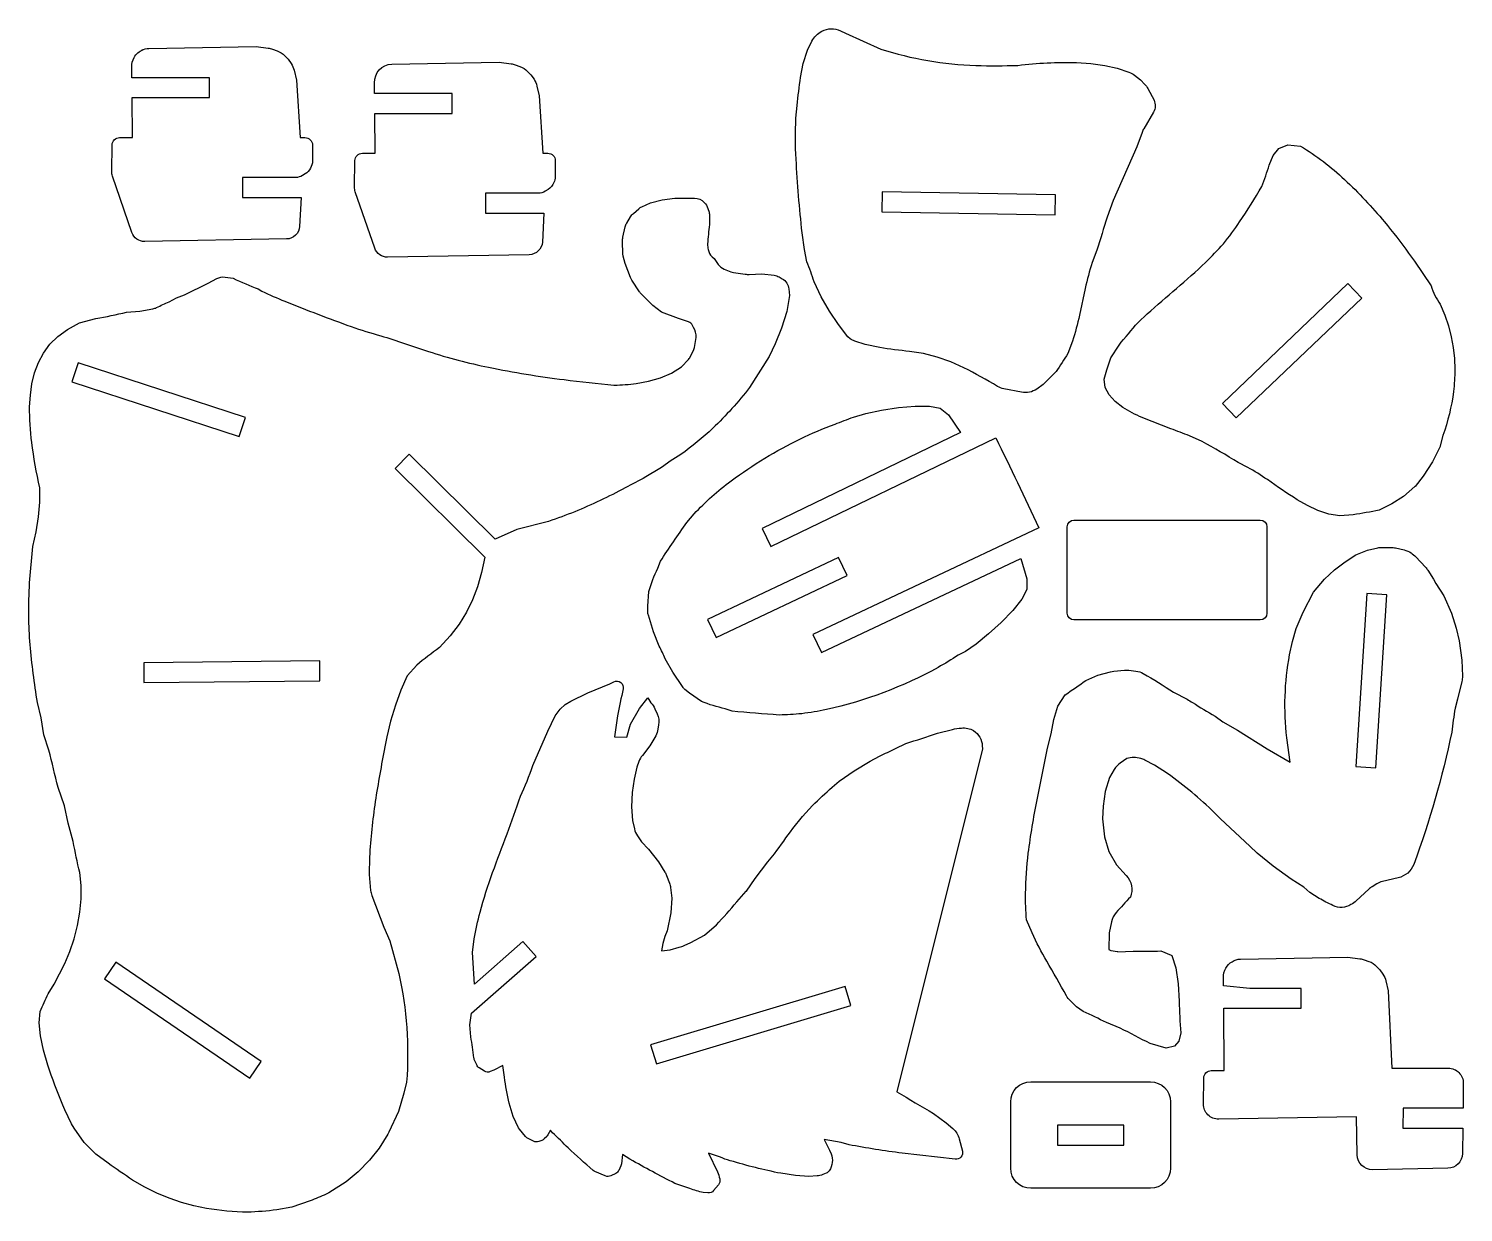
# Model space of a CAD drawing. Extents: x 0 to 223, y 0 to 573.
# Drawn here: x 1.4 to 218.7, y 393.8 to 573.1 of the extents above; entities that cross this region are included whole.
import ezdxf

# ---------------------------------------------------------------- set-up
doc = ezdxf.new("R2010")
doc.units = 0
doc.layers.add('LAYER_1', color=1, linetype='CONTINUOUS')

msp = doc.modelspace()

# ---------------------------------------------------------------- linework, layer by layer
at = {"layer": 'LAYER_1'}
for points in [[(125.82, 526.16), (125.47, 526.45), (124.09, 528.29), (122.7, 530.32), (121.42, 532.5), (120.38, 534.78, 0.0106), (119.29, 537.83), (118.91, 539.66), (118.56, 542.22, -0.0146), (117.64, 553.38, -0.0246), (117.61, 559.56), (117.82, 561.51, -0.0133), (118.31, 565.74), (118.73, 567.87), (119.36, 569.9), (120.03, 571.24, -0.1563), (121.54, 572.75, -0.2471), (124.38, 572.83), (125.12, 572.46), (130.46, 570.05, 0.0697), (144.89, 567.57, 0.0164), (151.22, 567.58, -0.0391), (160.1, 568), (162.27, 567.85), (164.43, 567.56), (166.28, 567.16), (168.07, 566.53, -0.0779), (168.9, 566.09), (169.8, 565.41), (170.47, 564.69, -0.0621), (170.92, 564.09), (171.87, 562.29, -0.2338), (171.78, 560.5), (170.3, 557.97, 0.0492), (170.05, 557.43), (169.28, 555.25), (165.66, 547.08), (164.77, 544.58, 0.0058), (163.22, 539.57), (162.5, 537.71, 0.0225), (161.43, 533.77), (160.56, 529.72, -0.0215), (159.51, 525.78), (158.8, 523.92, -0.0074), (157.03, 521.17), (155.09, 519.22), (154.1, 518.53, -0.2031), (151.79, 518.05), (149.12, 518.57, -0.0847), (148.17, 518.93, 0.0202), (143.04, 521.76), (141.07, 522.65), (139.03, 523.38), (136.94, 523.93), (134.84, 524.23, -0.0101), (130.31, 524.8), (128.09, 525.27), (126.54, 525.8, -0.0667), (125.82, 526.16)], [(44.07, 551.98, -0.145), (43.3, 551.13), (42.87, 550.88, -0.1361), (41.83, 550.59), (33.8, 550.59), (33.8, 547.56), (42.67, 547.56), (42.43, 543.18, -0.3931), (40.45, 541.27), (18.98, 540.89, -0.3249), (17.04, 542.25), (14.09, 550.8, -0.0823), (13.98, 551.51), (14.03, 555.52, -0.411), (15.16, 556.64), (17.11, 556.64), (17.05, 562.69), (28.76, 562.69), (28.76, 565.71), (17.02, 565.71), (17, 567.32, -0.1263), (17.36, 568.79, -0.1498), (18.69, 569.95), (18.55, 569.89, -0.112), (19.6, 570.15), (35.86, 570.44), (37.68, 570.2, -0.0536), (38.31, 570.05), (39.04, 569.79, -0.1155), (40.19, 569.04), (40.69, 568.52), (41.16, 567.85, -0.0935), (41.61, 566.83), (41.96, 565.32), (42.51, 556.64), (43.25, 556.64, -0.4142), (44.39, 555.5), (44.39, 553.09, -0.1239), (44.07, 551.98)], [(80.96, 549.83, -0.1564), (80.08, 548.75), (79.65, 548.5, -0.1361), (78.61, 548.21), (70.58, 548.21), (70.58, 545.18), (79.45, 545.18), (79.21, 540.8, -0.3931), (77.23, 538.89), (55.76, 538.51, -0.3249), (53.82, 539.87), (50.87, 548.42, -0.0896), (50.76, 549.13), (50.81, 553.14, -0.411), (51.94, 554.26), (53.89, 554.26), (53.83, 560.31), (65.54, 560.31), (65.54, 563.33), (53.8, 563.33), (53.78, 564.95, -0.41), (56.38, 567.77), (72.64, 568.06), (74.46, 567.82, -0.0536), (75.09, 567.67), (75.81, 567.41, -0.1155), (76.97, 566.66), (77.47, 566.14), (77.94, 565.47, -0.0935), (78.39, 564.45), (78.74, 562.94), (79.29, 554.26), (80.03, 554.26, -0.4142), (81.17, 553.12), (81.17, 550.71, -0.114), (80.96, 549.83)], [(211.42, 503.78), (211.39, 503.78), (209.64, 502.24), (207.87, 501.13), (205.96, 500.18, -0.0077), (202.04, 499.46), (200.01, 499.29), (198.33, 499.59), (196.69, 500.13), (195.1, 500.86), (193.55, 501.75, -0.0121), (189.03, 504.8, 0.0216), (186.07, 506.65), (184.59, 507.38, 0.025), (179.14, 510.56), (177.24, 511.46, -0.0137), (174.43, 512.52), (171.57, 513.59, -0.0231), (168.54, 514.92), (167.16, 515.72), (165.97, 516.62), (165.05, 517.63), (164.48, 518.77), (164.33, 520.04), (164.69, 521.46), (165.33, 523.28), (166.56, 525.18, -0.0171), (169.45, 528.61), (170.84, 529.91, -0.0077), (175.25, 533.77, 0.0131), (179.66, 537.72, 0.0189), (182.38, 540.53, 0.0172), (184.83, 543.87, 0.0147), (188.21, 549.23, 0.0185), (189.3, 552.47), (189.91, 553.92), (190.79, 555), (192.12, 555.54), (194.05, 555.36, -0.0505), (200.72, 550.28, -0.0325), (206.75, 543.87, -0.0296), (213.83, 534.16, 0.0663), (215.19, 531.37), (215.89, 529.74), (216.45, 528.1), (216.88, 526.45), (217.18, 524.8), (217.37, 523.14), (217.43, 521.48, -0.0279), (217.23, 518.15, -0.0532), (215.61, 511.49), (215.18, 509.73), (214.04, 507.5), (212.63, 505.35), (211.42, 503.78)], [(90.1, 519.11, 0.025), (93.43, 519.38), (95.26, 519.72), (97.08, 520.23), (98.78, 520.95), (100.27, 521.91), (101.35, 523.03, 0.0739), (101.53, 523.27), (102.16, 524.52, 0.0807), (102.26, 524.83), (102.5, 526.36, 0.1382), (102.12, 527.87), (101.97, 528.18, 0.2108), (101.36, 528.71), (99.83, 529.2), (97.25, 530.18), (95.94, 531.18), (94.17, 532.95, -0.0509), (93.92, 533.27), (92.76, 535.03, -0.0538), (92.57, 535.42), (91.75, 537.55), (91.47, 538.69), (91.42, 539.04), (91.36, 540.91, -0.0771), (91.4, 541.53), (91.75, 543.1, -0.0794), (91.99, 543.69), (92.57, 544.65, -0.0812), (92.99, 545.15), (93.81, 545.85, -0.0672), (94.27, 546.15), (95.59, 546.77), (97.36, 547.21), (99.25, 547.43, -0.0195), (102.27, 547.46, -0.1996), (103.71, 546.81, -0.1353), (104.28, 545.9), (104.45, 545.33, -0.0744), (104.53, 544.74), (104.52, 543.44, 0.0166), (104.24, 540.51, 0.0669), (104.32, 539.7, 0.1607), (104.91, 538.58), (105.21, 538.29), (105.85, 537.41, 0.1461), (106.76, 536.7), (107.77, 536.31, 0.0532), (108.18, 536.2), (109.95, 535.93, 0.0416), (110.55, 535.9), (112.47, 535.97), (114.3, 535.77, -0.1027), (115.08, 535.51), (115.54, 535.25, -0.2431), (116.55, 533.69), (116.64, 532.72), (116.22, 530.28), (115.42, 527.73), (114.46, 525.37), (113.57, 523.48), (110.6, 518.75, -0.0371), (105.03, 512.59, -0.0345), (100.18, 508.63, 0.0125), (97, 506.48), (94.86, 505.2, 0.0072), (91.75, 503.54, -0.0249), (84.1, 499.93, -0.0147), (80.16, 498.48), (75.35, 497.25), (72.04, 495.76), (59.05, 508.65), (56.92, 506.5), (70.51, 493.03), (69.98, 490.71), (69.37, 488.58), (68.63, 486.6), (67.72, 484.72), (66.6, 482.91), (65.24, 481.13), (63.6, 479.34, 0.0117), (60.18, 476.7), (58.74, 475.08), (57.78, 472.91), (56.94, 470.6), (56.22, 468.22), (55.64, 465.83, 0.0069), (54.14, 457.58, 0.0225), (53.13, 449.19, 0.0154), (52.97, 444.94), (53.19, 442.56, 0.067), (53.37, 441.77), (55.19, 436.96), (56.08, 434.92), (57.47, 429.95, -0.0728), (58.64, 413.49), (58.24, 411.82), (57.41, 409.07), (55.96, 405.92), (55.78, 405.59), (54.49, 403.51), (53.04, 401.67), (51.31, 399.9), (49.5, 398.39), (46.84, 396.73), (46.45, 396.52, -0.0065), (44.05, 395.5), (41.25, 394.57), (38.96, 394.14, -0.0193), (34.55, 393.77, -0.0363), (28.34, 394.35), (26.4, 394.75), (24.52, 395.27), (22.66, 395.91), (20.82, 396.67), (18.98, 397.58), (17.12, 398.62, 0.0061), (13.41, 401.2), (11.57, 402.59), (10.19, 403.92, -0.0474), (9.81, 404.36), (8.29, 406.52), (7.9, 407.17, -0.026), (6.58, 410.02, -0.0206), (4.29, 416.08), (3.64, 418.32), (3.17, 420.49), (2.97, 422.49), (3.13, 424.21, -0.0149), (4.36, 426.9), (5.25, 428.36), (6.88, 431.48), (7.65, 433.3), (8.3, 435.22), (8.81, 437.22), (9.16, 439.25), (9.34, 441.29), (9.34, 443.3), (9.13, 445.25, -0.0094), (8.13, 449.95), (7.37, 452.72), (6.81, 455.36), (5.86, 458.13, -0.0045), (4.47, 463.79), (3.67, 466.14), (3.27, 468.71), (2.72, 471.04, -0.0169), (1.61, 479.79, -0.0161), (1.4, 484.15, -0.0121), (1.53, 489.17), (2.03, 494.67), (2.53, 496.91), (2.9, 499.17), (3.1, 501.41), (3.07, 503.58, -0.0203), (1.86, 510.43, -0.036), (1.54, 515.85), (1.65, 517.61), (1.89, 519.33), (2.3, 520.97), (2.87, 522.53), (3.64, 523.98), (4.62, 525.32), (5.83, 526.51), (7.29, 527.54), (9.08, 528.55), (11.56, 529.22, 0.0166), (16.23, 530.19), (18.21, 530.35), (20.22, 530.69, 0.0716), (20.77, 530.87, -0.0166), (22.67, 531.77), (23.8, 532.35), (25, 532.8), (28.58, 534.56), (29.9, 535.27, -0.16), (31.14, 535.49), (32.38, 535.32, 0.0201), (36.18, 533.69), (36.71, 533.35, 0.0142), (40.2, 531.83, 0.0095), (50.24, 528, 0.0215), (54.73, 526.61, -0.0044), (61.94, 524.23, 0.0279), (71.07, 521.82, 0.0205), (82.5, 519.96, 0.0069), (90.05, 519.13), (90.1, 519.11)], [(95.18, 484.79), (95.16, 485.65), (95.33, 487.86, -0.0475), (96.71, 491.36), (97.08, 492.43, -0.0035), (101.11, 498.33), (102.19, 499.61, -0.0443), (107.8, 504.61, -0.0469), (118.29, 510.98, -0.0257), (123.54, 513.2, -0.008), (126.34, 514.28), (128.23, 514.83), (130.58, 515.34), (133.15, 515.73), (135.66, 515.95), (137.85, 515.94), (139.47, 515.61), (140.71, 514.61), (142.55, 511.93), (112.52, 497.38), (113.84, 494.66), (147.89, 511.15, -0.0044), (154.42, 497.51), (120.2, 481.35), (121.49, 478.61), (151.67, 492.86), (152.6, 489.75), (152.6, 488.15), (151.84, 486.69), (150.48, 484.97), (148.73, 483.16), (146.81, 481.41), (144.94, 479.89), (143.32, 478.76), (142.18, 478.2, -0.0189), (139.15, 476.34, -0.0717), (122.23, 469.95, -0.0203), (118.5, 469.33, -0.0265), (115.08, 469.13, -0.0035), (107.94, 469.7), (106.89, 470.09, -0.0509), (103.29, 471.2), (101.47, 472.46), (100.81, 473.02, -0.0688), (100.44, 473.43), (98.96, 475.63), (97.83, 477.65, 0.0167), (96.92, 479.56), (96.05, 481.72), (95.27, 484.24, -0.0688), (95.18, 484.79)], [(158.72, 484.56), (158.72, 497.66, -0.4142), (159.73, 498.67), (187.96, 498.67, -0.4142), (188.97, 497.66), (188.97, 484.56, -0.4142), (187.96, 483.55), (159.73, 483.55, -0.4142), (158.72, 484.56)], [(210.79, 493.7, -0.0616), (211.52, 493.1), (212.99, 491.52, -0.0469), (213.34, 491.07), (214.21, 489.72), (214.57, 489.08), (215.77, 487.2), (216.9, 484.56), (217.64, 482.27), (218.07, 480.36), (218.48, 477.46), (218.57, 475.03, -0.0681), (218.49, 474.21), (217.85, 471.52), (217.46, 470.17, 0.0087), (216.96, 466.54, -0.0361), (211.21, 446.5, -0.2433), (208.86, 444.45), (206.45, 443.89, 0.0753), (205.61, 443.54), (204.9, 443.11, 0.0499), (204.41, 442.75), (202.5, 440.98, -0.0535), (201.69, 440.4, -0.2693), (198.95, 440.27, -0.0187), (196.86, 441.35), (195.44, 442.25), (194.55, 443.02), (192.65, 444.26), (189.92, 446.24), (187.46, 448.17), (186.39, 449.27), (181.92, 453.38), (181.03, 454.31, 0.0366), (173.92, 460.26), (171.95, 461.55), (170.46, 462.31, 0.0541), (169.85, 462.54, 0.1638), (167.74, 462.53), (166.72, 461.83, 0.1094), (165.83, 460.88), (165.11, 459.68), (164.48, 457.52), (164.16, 455.32), (164.08, 453.41), (164.38, 450.68), (165.01, 448.43), (166.16, 446.42), (167.66, 444.8, -0.2858), (168.28, 441.55, 0.0123), (166.13, 439.19, 0.1332), (165.43, 437.77), (165.09, 436.1), (165.02, 433.59), (165.33, 433.43), (166.34, 433.29), (166.39, 433.26), (168.69, 433.33, 0.0112), (172.91, 433.37), (174.45, 432.73), (174.55, 432.7), (175.16, 430.8), (175.5, 428.39), (175.66, 425.77, 0.0091), (175.9, 420.99), (175.62, 419.68), (174.95, 418.97), (173.69, 418.63), (171.27, 419.36, -0.012), (166.75, 421.7), (164.64, 422.51, 0.0088), (161.15, 424.22), (160.14, 424.9), (159.16, 425.85, -0.0737), (158.61, 426.56, 0.0058), (155.6, 431.83, -0.0177), (153.38, 436.1), (152.55, 438.11, -0.0217), (152.4, 442.1, -0.0255), (152.82, 448.18, -0.0181), (154.15, 456.27), (155.72, 464.11), (156.28, 466.3), (156.7, 468.47), (157.31, 470.48), (158.39, 472.19, 0.0063), (161.53, 474.36), (163.37, 475.16), (165.29, 475.67, -0.04), (165.76, 475.76), (167.38, 475.92, -0.057), (168.06, 475.92), (169.12, 475.78, -0.0968), (170.22, 475.42, -0.0233), (174.8, 472.57), (176.88, 471.52, 0.0314), (177.7, 471.02, 0.0136), (181.11, 468.96), (182.3, 468.12), (184.49, 466.83), (189.02, 464), (192.48, 462.01), (191.97, 465.68, -0.0744), (192.4, 478.25), (192.85, 480.27), (193.4, 482.25), (194.46, 484.74), (196, 487.75), (197.67, 489.74), (199.2, 491.11), (200.79, 492.35), (202.44, 493.38), (204.2, 494.13), (205.76, 494.47, -0.0545), (206.41, 494.54), (207.77, 494.53, -0.0545), (208.43, 494.46), (209.74, 494.16, -0.0955), (210.79, 493.7)], [(142.83, 403.06, -0.246544), (142.61, 402.15, -0.246544), (141.74, 401.81), (133.69, 402.73, -0.0143), (125.66, 404.01), (124.46, 404.36), (121.91, 404.82), (122.72, 403.2), (122.93, 402.65, -0.2542), (122.67, 400.07, -0.1572), (122.19, 399.68), (121.69, 399.49, -0.0739), (120.82, 399.29), (119.57, 399.2), (117.53, 399.34), (115.31, 399.68, -0.0251), (107.68, 401.59, -0.0497), (106.03, 402.18), (104.35, 402.72), (105.76, 399.9, -0.0284), (106.07, 398.84, -0.2469), (105.87, 397.92), (105.15, 397.06, -0.2473), (104.27, 396.71), (103.58, 396.78, -0.0407), (101.56, 397.36), (99.29, 398.15, -0.011), (92.48, 401.8), (91.36, 402.55), (91.19, 401.12, -0.081), (91.1, 400.81), (90.78, 400.13, -0.1684), (90.32, 399.66), (89.59, 399.3, -0.221), (88.74, 399.28), (87.17, 399.96, -0.0778), (86.9, 400.12, -0.0087), (83.09, 403.52, 0.0145), (80.76, 405.83), (80.45, 406.24), (80.02, 405.49, -0.0688), (79.86, 405.27), (79.48, 404.9, -0.1025), (79.14, 404.67), (78.69, 404.5, -0.2157), (77.86, 404.54), (76.96, 405, -0.101), (76.65, 405.26), (75.72, 406.38), (75.59, 406.59), (74.79, 408.27), (74.18, 410.29, -0.0212), (73.45, 414.26), (73.2, 416.03), (71.84, 415.3), (71.32, 415.09, -0.2382), (70.42, 415.17), (69.65, 415.64, -0.1538), (69.26, 416.1), (68.9, 416.93, -0.0694), (68.83, 417.2, 0.0108), (68.37, 420.34), (68.24, 422.17), (68.45, 423.94), (78.26, 432.52), (76.26, 434.79), (68.91, 428.36), (68.61, 433.15), (68.89, 435.2, -0.0203), (69.77, 439.27, -0.0199), (71.67, 445.25, -0.0043), (73.85, 451.11, 0.0122), (75.88, 456.83, 0.032), (77.76, 461.48), (80.04, 466.66), (81.16, 469.03), (81.92, 470.02), (82.66, 470.73), (83.5, 471.24), (86.08, 472.48), (89.43, 473.87), (90.03, 474.16, -0.280968), (91.08, 474.06, -0.280968), (91.46, 473.08, 0.0112), (90.58, 469.01), (90.15, 465.84), (91.98, 465.75), (92.56, 467.72), (93.94, 470.12), (95.17, 471.74), (95.65, 470.98, -0.0914), (96.26, 470.08), (96.6, 469.32, -0.1433), (96.82, 467.63), (96.72, 466.99, -0.0907), (96.37, 465.96), (95.51, 464.46), (94.35, 463.02, 0.0876), (93.84, 462.11), (93.53, 461.21), (93.11, 459.41), (92.82, 457.37), (92.71, 455.24), (92.85, 453.16), (93.15, 451.86, 0.0946), (93.61, 450.83), (94.24, 449.93), (95.28, 448.8), (96.82, 446.86), (97.76, 445.34, -0.049), (98.03, 444.81), (98.46, 443.65, -0.0586), (98.63, 442.97), (98.83, 441.39), (98.66, 439.14), (98.1, 436.41), (97.75, 435.56), (97.46, 434.52), (97.26, 433.4), (98.56, 433.57), (99.93, 433.95, 0.0432), (100.69, 434.2), (101.72, 434.64), (103.78, 435.77), (105.56, 437.32, 0.0197), (108.64, 440.81), (110.08, 442.45), (110.13, 442.45), (111.43, 444.37), (113.35, 446.87), (114.39, 448.11, -0.0078), (117.16, 451.92), (118.62, 453.74), (120.14, 455.44, -0.0091), (123.09, 458.18), (124.19, 459.1), (126.44, 460.67), (128.88, 462.14), (130.29, 462.91, 0.0096), (132.7, 464.06), (134.29, 464.79, -0.0047), (139.07, 466.37), (141.31, 466.95, -0.0265), (142.68, 467.15, -0.161), (144.54, 466.77, -0.2315), (145.85, 464.45), (145.88, 464), (132.92, 412.03, 0.004), (138.48, 408.74), (140.35, 407.34), (141.38, 406.47, -0.1564), (142.36, 404.9), (142.83, 403.06)], [(182.73, 430.79, -0.2511), (184.97, 432.15), (201.24, 432.44), (203.06, 432.2, -0.0536), (203.68, 432.05), (204.41, 431.79, -0.1155), (205.57, 431.04), (206.07, 430.53), (206.53, 429.85, -0.0935), (206.98, 428.83), (207.33, 427.32), (207.88, 415.61), (216.44, 415.61, -0.4175), (218.71, 413.32), (218.67, 409.56), (209.59, 409.56), (209.56, 406.54), (218.64, 406.54), (218.59, 402.68, -0.4058), (216.36, 400.44), (204.95, 400.23, -0.4142), (202.64, 402.46), (202.54, 408.26), (181.66, 407.89, -0.202757), (180.02, 408.55, -0.202757), (179.35, 410.18), (179.4, 414.11, -0.4106), (180.53, 415.24), (182.48, 415.24), (182.42, 424.69), (194.13, 424.69), (194.13, 427.71), (186.39, 427.71), (182.38, 428.09), (182.37, 429.33, -0.1263), (182.73, 430.79)], [(150.16, 410.52, -0.4142), (153.18, 413.55), (171.33, 413.55, -0.4142), (174.36, 410.52), (174.36, 400.44, -0.4142), (171.33, 397.41), (153.18, 397.41, -0.4142), (150.16, 400.44), (150.16, 410.52)]]:
    msp.add_lwpolyline(points, format="xyb", close=True, dxfattribs=at)
for points in [[(130.62, 545.38), (156.9, 544.94), (156.95, 547.96), (130.67, 548.4), (130.62, 545.38)], [(182.22, 516.36), (184.31, 514.17), (203.32, 532.31), (201.24, 534.5), (182.22, 516.36)], [(7.94, 519.61), (33.28, 511.32), (34.22, 514.2), (8.88, 522.49), (7.94, 519.61)], [(104.22, 483.61), (105.54, 480.89), (125.37, 490.25), (124.05, 492.98), (104.22, 483.61)], [(202.43, 461.31), (205.45, 461.11), (207.12, 487.34), (204.11, 487.53), (202.43, 461.31)], [(18.86, 474.04), (45.51, 474.29), (45.48, 477.32), (18.83, 477.06), (18.86, 474.04)], [(12.9, 429.16), (34.91, 414.12), (36.61, 416.62), (14.61, 431.66), (12.9, 429.16)], [(96.48, 416.25), (125.92, 425.11), (125.05, 428.01), (95.6, 419.15), (96.48, 416.25)], [(167.3, 403.97), (167.3, 406.99), (157.22, 406.99), (157.22, 403.97), (167.3, 403.97)]]:
    msp.add_lwpolyline(points, close=True, dxfattribs=at)

doc.saveas('drawing.dxf')
